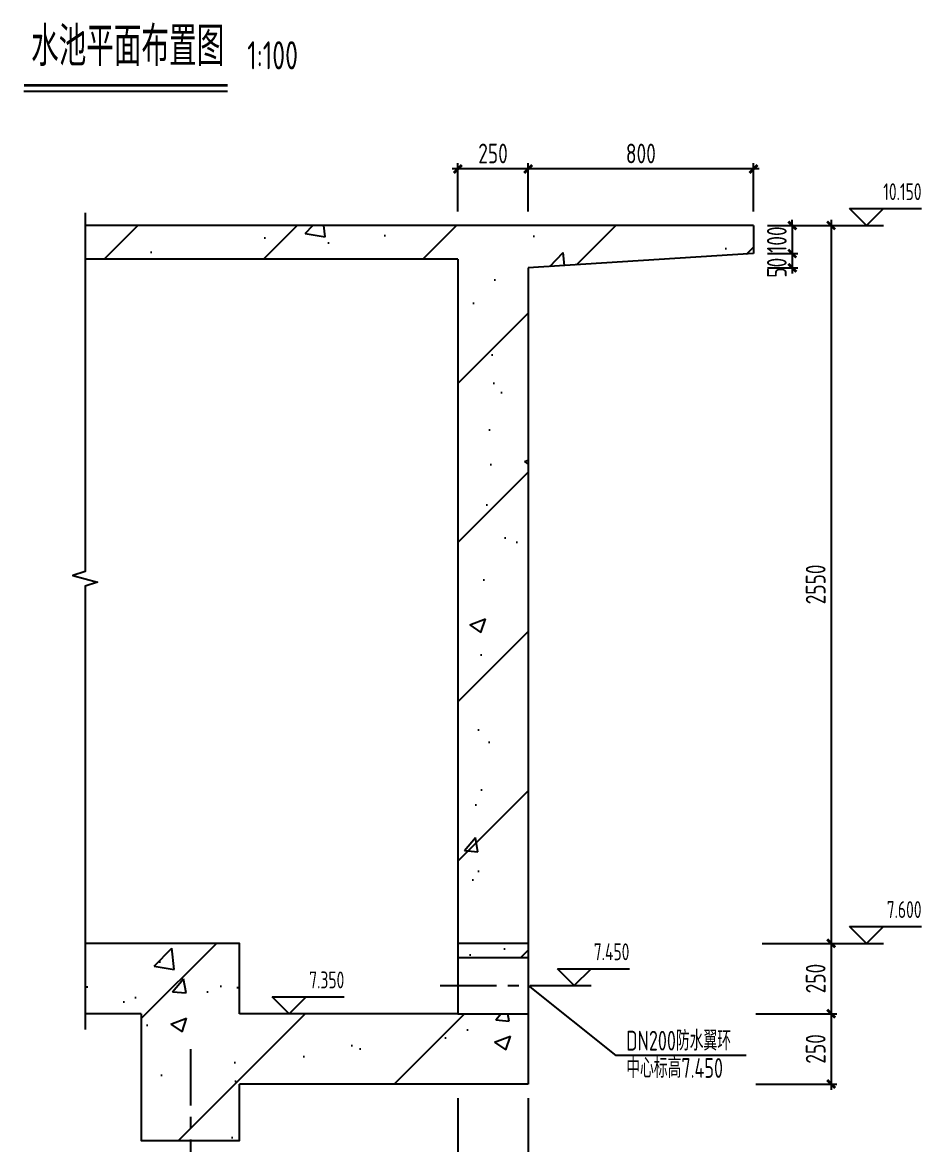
# Model space of a CAD drawing. Extents: x 665703 to 1047784, y -160603 to 92239.
# Drawn here: x 882875 to 898840, y -11981 to 7948 of the extents above; entities that cross this region are included whole.
import ezdxf
from ezdxf.enums import TextEntityAlignment as Align

# ---------------------------------------------------------------- set-up
doc = ezdxf.new("R2010")
doc.units = 0
doc.header["$LTSCALE"] = 800
doc.linetypes.add('CENTER', pattern=[2, 1.25, -0.25, 0.25, -0.25])
doc.layers.get('0').update_dxf_attribs({"linetype": 'CONTINUOUS'})
doc.layers.get('Defpoints').update_dxf_attribs({"linetype": 'CONTINUOUS'})
for name, color, linetype in [('AXIS', 4, 'CENTER'), ('DIM', 2, 'CONTINUOUS'), ('HATCH', 254, 'CONTINUOUS'), ('NUM', 7, 'CONTINUOUS'), ('TEXT', 7, 'CONTINUOUS'), ('THIN', 7, 'CONTINUOUS'), ('中粗', 3, 'CONTINUOUS'), ('细线', 7, 'CONTINUOUS')]:
    doc.layers.add(name, color=color, linetype=linetype)
doc.styles.add('TSSD_Dimension', font='Tssdeng.shx', dxfattribs={"width": 0.75, "bigfont": 'hztxt.shx'})
doc.styles.add('TSSD_Label', font='Tssdeng.shx', dxfattribs={"width": 0.7, "bigfont": 'hztxt.shx'})
doc.styles.add('TSSD_Norm', font='Tssdeng.shx', dxfattribs={"bigfont": 'hztxt.shx'})
doc.dimstyles.new('TSSD_20_100', dxfattribs={"dimtxt": 350, "dimasz": 100, "dimexe": 100, "dimexo": 250, "dimgap": 100, "dimtad": 1, "dimdec": 0, "dimlfac": 0.2, "dimzin": 0, "dimdsep": 46, "dimtxsty": 'TSSD_Dimension', "dimblk": 'ARCHTICK', "dimcen": 0, "dimdle": 100, "dimclrt": 7, "dimadec": 0, "dimazin": 0, "dimtfac": 1, "dimtdec": 0, "dimtix": 1, "dimtmove": 2, "dimatfit": 3, "dimldrblk": 'ARCHTICK', "dimfxl": 0, "dimtolj": 1, "dimtzin": 0, "dimarcsym": 0})
pattern_1 = [(50, (651030, 129656.6), (2869.04, -251.009), [300, -3300]), (355, (651030, 129656.6), (-555.005, 3008.77), [240, -2640]), (100.4514, (651269, 129635.7), (2314.038, 2757.758), [254.96, -2804.568]), (46.1842, (651030, 130456.6), (4268.964, -662.076), [450, -4950]), (96.6356, (651385.7, 130401.4), (3738.65, 3896.47), [382.44, -4206.85]), (351.1842, (651030, 130456.6), (3738.65, 3896.474), [360, -3960]), (21, (651430, 130256.6), (2387.628, -1610.476), [300, -3300]), (326, (651430, 130256.6), (973.26, 2900.6), [240, -2640]), (71.4514, (651629, 130122.4), (3360.89, 1290.122), [254.96, -2804.568]), (37.5, (651029.9, 129656.6), (48.6394, 1331.5754), [0, -2608, 0, -2680, 0, -2650]), (7.5, (651030, 129656.6), (1052.278, 1577.647), [0, -1528, 0, -2548, 0, -1010]), (327.5, (650137.9, 129656.6), (2135.2897, -90.2195), [0, -1000, 0, -3120, 0, -4140]), (317.5, (649738, 129656.6), (2332.745, 400.42), [0, -1300, 0, -2072, 0, -2940]), (45, (651030, 129656.6), (-1414.214, 1414.214), [])]

# ---------------------------------------------------------------- blocks, each defined once
blk = doc.blocks.new('_ArchTick')
at = {"color": 0, "const_width": 0.5}
blk.add_lwpolyline([(-0.71, -0.71), (0.71, 0.71)], dxfattribs=at)
blk = doc.blocks.new('*D147')
at = {"layer": 'Defpoints', "color": 0, "transparency": 16777216}
for p in [(891856, 5346), (891856, 4342), (895856, 4342)]:
    blk.add_point(p, dxfattribs=at)
at = {"layer": 'DIM', "color": 0, "lineweight": -2, "transparency": 16777216}
for p, q in [((891856, 4592), (891856, 5446)), ((895856, 4592), (895856, 5446)), ((895956, 5346), (891756, 5346))]:
    blk.add_line(p, q, dxfattribs=at)
at = {"layer": 'DIM', "color": 0, "lineweight": -2, "transparency": 16777216, "xscale": 100, "yscale": 100, "zscale": 100, "rotation": 180}
blk.add_blockref('_ArchTick', (891856, 5346), dxfattribs=at)
at = {"layer": 'DIM', "color": 0, "lineweight": -2, "transparency": 16777216, "xscale": 100, "yscale": 100, "zscale": 100}
blk.add_blockref('_ArchTick', (895856, 5346), dxfattribs=at)
at = {"layer": 'DIM', "color": 7, "transparency": 16777216, "insert": (893856, 5621), "char_height": 350, "attachment_point": 5, "style": 'TSSD_Dimension'}
blk.add_mtext('\\A1;800', dxfattribs=at)
blk = doc.blocks.new('*D148')
at = {"layer": 'Defpoints', "color": 0, "transparency": 16777216}
for p in [(890606, 5346), (890606, 4342), (891856, 4342)]:
    blk.add_point(p, dxfattribs=at)
at = {"layer": 'DIM', "color": 0, "lineweight": -2, "transparency": 16777216}
for p, q in [((890606, 4592), (890606, 5446)), ((891856, 4592), (891856, 5446)), ((891956, 5346), (890506, 5346))]:
    blk.add_line(p, q, dxfattribs=at)
at = {"layer": 'DIM', "color": 0, "lineweight": -2, "transparency": 16777216, "xscale": 100, "yscale": 100, "zscale": 100, "rotation": 180}
blk.add_blockref('_ArchTick', (890606, 5346), dxfattribs=at)
at = {"layer": 'DIM', "color": 0, "lineweight": -2, "transparency": 16777216, "xscale": 100, "yscale": 100, "zscale": 100}
blk.add_blockref('_ArchTick', (891856, 5346), dxfattribs=at)
at = {"layer": 'DIM', "color": 7, "transparency": 16777216, "insert": (891231, 5621), "char_height": 350, "attachment_point": 5, "style": 'TSSD_Dimension'}
blk.add_mtext('\\A1;250', dxfattribs=at)
blk = doc.blocks.new('*D149')
at = {"layer": 'Defpoints', "color": 0, "transparency": 16777216}
for p in [(895856, 4342), (895856, 3842), (896545, 3842)]:
    blk.add_point(p, dxfattribs=at)
at = {"layer": 'DIM', "color": 0, "lineweight": -2, "transparency": 16777216}
for p, q in [((896545, 4342), (896545, 4442)), ((896106, 4342), (896645, 4342)), ((896545, 4342), (896545, 3842)), ((896106, 3842), (896645, 3842)), ((896545, 3842), (896545, 3742))]:
    blk.add_line(p, q, dxfattribs=at)
at = {"layer": 'DIM', "color": 0, "lineweight": -2, "transparency": 16777216, "xscale": 100, "yscale": 100, "zscale": 100}
for p, rotation in [((896545, 4342), 270), ((896545, 3842), 90)]:
    blk.add_blockref('_ArchTick', p, dxfattribs=dict(at, rotation=rotation))
at = {"layer": 'DIM', "color": 7, "transparency": 16777216, "insert": (896270, 4092), "char_height": 350, "attachment_point": 5, "rotation": 90, "style": 'TSSD_Dimension'}
blk.add_mtext('\\A1;100', dxfattribs=at)
blk = doc.blocks.new('*D150')
at = {"layer": 'Defpoints', "color": 0, "transparency": 16777216}
for p in [(895856, 3842), (895855, 3592), (896545, 3592)]:
    blk.add_point(p, dxfattribs=at)
at = {"layer": 'DIM', "color": 0, "lineweight": -2, "transparency": 16777216}
for p, q in [((896106, 3842), (896645, 3842)), ((896545, 3942), (896545, 3492)), ((896105, 3592), (896645, 3592))]:
    blk.add_line(p, q, dxfattribs=at)
at = {"layer": 'DIM', "color": 0, "lineweight": -2, "transparency": 16777216, "xscale": 100, "yscale": 100, "zscale": 100}
for p, rotation in [((896545, 3842), 90), ((896545, 3592), 270)]:
    blk.add_blockref('_ArchTick', p, dxfattribs=dict(at, rotation=rotation))
at = {"layer": 'DIM', "color": 7, "transparency": 16777216, "insert": (896270, 3592), "char_height": 350, "attachment_point": 5, "rotation": 90, "style": 'TSSD_Dimension'}
blk.add_mtext('\\A1;50', dxfattribs=at)
blk = doc.blocks.new('*D151')
at = {"layer": 'Defpoints', "color": 0, "transparency": 16777216}
for p in [(890606, -10908), (885856, -11908), (890606, -12580)]:
    blk.add_point(p, dxfattribs=at)
at = {"layer": 'DIM', "color": 0, "lineweight": -2, "transparency": 16777216}
for p, q in [((890606, -11158), (890606, -12680)), ((885856, -12158), (885856, -12680)), ((885756, -12580), (890706, -12580))]:
    blk.add_line(p, q, dxfattribs=at)
at = {"layer": 'DIM', "color": 0, "lineweight": -2, "transparency": 16777216, "xscale": 100, "yscale": 100, "zscale": 100, "rotation": 180}
blk.add_blockref('_ArchTick', (885856, -12580), dxfattribs=at)
at = {"layer": 'DIM', "color": 0, "lineweight": -2, "transparency": 16777216, "xscale": 100, "yscale": 100, "zscale": 100}
blk.add_blockref('_ArchTick', (890606, -12580), dxfattribs=at)
at = {"layer": 'DIM', "color": 7, "transparency": 16777216, "insert": (888231, -12305), "char_height": 350, "attachment_point": 5, "style": 'TSSD_Dimension'}
blk.add_mtext('\\A1;950', dxfattribs=at)
blk = doc.blocks.new('*D152')
at = {"layer": 'Defpoints', "color": 0, "transparency": 16777216}
for p in [(890606, -10908), (891856, -10908), (891856, -12580)]:
    blk.add_point(p, dxfattribs=at)
at = {"layer": 'DIM', "color": 0, "lineweight": -2, "transparency": 16777216}
for p, q in [((890606, -11158), (890606, -12680)), ((891856, -11158), (891856, -12680)), ((890506, -12580), (891956, -12580))]:
    blk.add_line(p, q, dxfattribs=at)
at = {"layer": 'DIM', "color": 0, "lineweight": -2, "transparency": 16777216, "xscale": 100, "yscale": 100, "zscale": 100, "rotation": 180}
blk.add_blockref('_ArchTick', (890606, -12580), dxfattribs=at)
at = {"layer": 'DIM', "color": 0, "lineweight": -2, "transparency": 16777216, "xscale": 100, "yscale": 100, "zscale": 100}
blk.add_blockref('_ArchTick', (891856, -12580), dxfattribs=at)
at = {"layer": 'DIM', "color": 7, "transparency": 16777216, "insert": (891231, -12305), "char_height": 350, "attachment_point": 5, "style": 'TSSD_Dimension'}
blk.add_mtext('\\A1;250', dxfattribs=at)
blk = doc.blocks.new('*D153')
at = {"layer": 'Defpoints', "color": 0, "transparency": 16777216}
for p in [(895856, 4342), (895762, -8408), (897235, -8408)]:
    blk.add_point(p, dxfattribs=at)
at = {"layer": 'DIM', "color": 0, "lineweight": -2, "transparency": 16777216}
for p, q in [((897235, 4442), (897235, -8508)), ((896106, 4342), (897335, 4342)), ((896012, -8408), (897335, -8408))]:
    blk.add_line(p, q, dxfattribs=at)
at = {"layer": 'DIM', "color": 0, "lineweight": -2, "transparency": 16777216, "xscale": 100, "yscale": 100, "zscale": 100}
for p, rotation in [((897235, 4342), 90), ((897235, -8408), 270)]:
    blk.add_blockref('_ArchTick', p, dxfattribs=dict(at, rotation=rotation))
at = {"layer": 'DIM', "color": 7, "transparency": 16777216, "insert": (896960, -2033), "char_height": 350, "attachment_point": 5, "rotation": 90, "style": 'TSSD_Dimension'}
blk.add_mtext('\\A1;2550', dxfattribs=at)
blk = doc.blocks.new('*D154')
at = {"layer": 'Defpoints', "color": 0, "transparency": 16777216}
for p in [(895762, -8408), (895649, -9658), (897235, -9658)]:
    blk.add_point(p, dxfattribs=at)
at = {"layer": 'DIM', "color": 0, "lineweight": -2, "transparency": 16777216}
for p, q in [((897235, -8308), (897235, -9758)), ((896012, -8408), (897335, -8408)), ((895899, -9658), (897335, -9658))]:
    blk.add_line(p, q, dxfattribs=at)
at = {"layer": 'DIM', "color": 0, "lineweight": -2, "transparency": 16777216, "xscale": 100, "yscale": 100, "zscale": 100}
for p, rotation in [((897235, -8408), 90), ((897235, -9658), 270)]:
    blk.add_blockref('_ArchTick', p, dxfattribs=dict(at, rotation=rotation))
at = {"layer": 'DIM', "color": 7, "transparency": 16777216, "insert": (896960, -9033), "char_height": 350, "attachment_point": 5, "rotation": 90, "style": 'TSSD_Dimension'}
blk.add_mtext('\\A1;250', dxfattribs=at)
blk = doc.blocks.new('*D155')
at = {"layer": 'Defpoints', "color": 0, "transparency": 16777216}
for p in [(895649, -9658), (895649, -10908), (897235, -10908)]:
    blk.add_point(p, dxfattribs=at)
at = {"layer": 'DIM', "color": 0, "lineweight": -2, "transparency": 16777216}
for p, q in [((897235, -9558), (897235, -11008)), ((895899, -9658), (897335, -9658)), ((895899, -10908), (897335, -10908))]:
    blk.add_line(p, q, dxfattribs=at)
at = {"layer": 'DIM', "color": 0, "lineweight": -2, "transparency": 16777216, "xscale": 100, "yscale": 100, "zscale": 100}
for p, rotation in [((897235, -9658), 90), ((897235, -10908), 270)]:
    blk.add_blockref('_ArchTick', p, dxfattribs=dict(at, rotation=rotation))
at = {"layer": 'DIM', "color": 7, "transparency": 16777216, "insert": (896960, -10283), "char_height": 350, "attachment_point": 5, "rotation": 90, "style": 'TSSD_Dimension'}
blk.add_mtext('\\A1;250', dxfattribs=at)

msp = doc.modelspace()

# ---------------------------------------------------------------- hatches: boundary and pattern name
at = {"layer": 'HATCH'}
h = msp.add_hatch(dxfattribs=at)
h.set_pattern_fill('ARMORED', color=256, scale=400, style=0)
h.set_pattern_definition(pattern_1)
h.paths.add_polyline_path([(891856.4, 3592.2), (895856.4, 3842.2), (895856.4, 4342.2), (883986.9, 4342.2), (883986.9, 3742.2), (890606.4, 3742.2), (890606.4, -8407.8), (891856.4, -8407.8)])
h = msp.add_hatch(dxfattribs=at)
h.set_pattern_fill('ARMORED', color=256, scale=400, style=0)
h.set_pattern_definition(pattern_1)
h.paths.add_polyline_path([(891856.4, -10907.8), (891856.4, -9657.8), (890606.4, -9657.8), (886731.4, -9657.8), (886731.4, -8407.8), (884981.4, -8407.8), (883986.9, -8407.8), (883986.9, -9657.8), (884981.4, -9657.8), (884981.4, -11907.8), (886731.4, -11907.8), (886731.4, -10907.8)])
h = msp.add_hatch(dxfattribs=at)
h.set_pattern_fill('ARMORED', color=256, scale=400, style=0)
h.set_pattern_definition(pattern_1)
h.paths.add_polyline_path([(891856.4, -8657.8), (891856.4, -8407.8), (890606.4, -8407.8), (890606.4, -8657.8)])

# ---------------------------------------------------------------- linework, layer by layer
at = {"layer": 'AXIS'}
for p, q in [((890291.9, -9157.8), (891897.1, -9157.8)), ((885856.4, -10288.9), (885856.4, -12955.1))]:
    msp.add_line(p, q, dxfattribs=at)
at = {"layer": 'NUM'}
msp.add_lwpolyline([(882900.1, 6830.2, 50, 50, 0), (886517.5, 6830.2, 50, 50, 0)], format="xyseb", dxfattribs=at)
msp.add_lwpolyline([(882900.1, 6730.2), (886517.5, 6730.2)], dxfattribs=at)
at = {"layer": 'THIN'}
for p, q in [((897861.5, 4342.2), (897561.5, 4642.2)), ((897561.5, 4642.2), (898161.5, 4642.2)), ((897861.5, 4342.2), (898161.5, 4642.2)), ((898161.5, 4642.2), (898840, 4642.2)), ((897334.7, 4342.2), (898161.5, 4342.2)), ((897861.5, 4342.2), (897861.5, 4342.2)), ((897861.5, -8407.8), (897561.5, -8107.8)), ((897561.5, -8107.8), (898161.5, -8107.8)), ((897861.5, -8407.8), (898161.5, -8107.8)), ((898161.5, -8107.8), (898840, -8107.8)), ((897334.7, -8407.8), (898161.5, -8407.8)), ((897861.5, -8407.8), (897861.5, -8407.8)), ((892673.9, -9157.8), (892373.9, -8857.8)), ((892373.9, -8857.8), (892973.9, -8857.8)), ((892673.9, -9157.8), (892973.9, -8857.8)), ((892973.9, -8857.8), (893652.3, -8857.8)), ((891897.1, -9157.8), (892973.9, -9157.8)), ((892673.9, -9157.8), (892673.9, -9157.8)), ((887611.7, -9657.8), (887311.7, -9357.8)), ((887311.7, -9357.8), (887911.7, -9357.8)), ((887611.7, -9657.8), (887911.7, -9357.8)), ((887911.7, -9357.8), (888590.1, -9357.8)), ((887611.7, -9657.8), (887611.7, -9657.8))]:
    msp.add_line(p, q, dxfattribs=at)
msp.add_lwpolyline([(883986.9, 4566.9), (883986.9, -1804.2), (883766.9, -1874.2), (884206.9, -1994.2), (883986.9, -2064.2), (883986.9, -9937.8)], dxfattribs=at)
at = {"layer": '中粗'}
for p, q in [((895856.4, 4342.2), (883986.9, 4342.2)), ((895856.4, 4342.2), (895856.4, 3842.2)), ((895856.4, 3842.2), (891856.4, 3592.2)), ((890606.4, 3742.2), (883986.9, 3742.2)), ((890606.4, 3742.2), (890606.4, -8657.8)), ((891856.4, 3592.2), (891856.4, -8657.8)), ((884981.4, -8407.8), (883986.9, -8407.8)), ((891856.4, -8407.8), (890606.4, -8407.8)), ((890606.4, -8657.8), (891856.4, -8657.8)), ((890606.4, -8657.8), (890606.4, -9657.8)), ((891856.4, -8657.8), (891856.4, -9657.8)), ((884981.4, -9657.8), (883986.9, -9657.8)), ((890606.4, -9657.8), (886731.4, -9657.8)), ((890606.4, -9657.8), (891856.4, -9657.8)), ((891856.4, -9657.8), (891856.4, -10907.8)), ((891856.4, -10907.8), (886731.4, -10907.8))]:
    msp.add_line(p, q, dxfattribs=at)
for points in [[(886731.4, -9657.8), (886731.4, -8407.8), (884981.4, -8407.8)], [(884981.4, -9657.8), (884981.4, -11907.8), (886731.4, -11907.8), (886731.4, -10907.8)]]:
    msp.add_lwpolyline(points, dxfattribs=at)
at = {"layer": '细线'}
for p in [(891856.4, -9157.8), (895727.6, -10398.9)]:
    msp.add_line(p, (893409.1, -10398.9), dxfattribs=at)

# ---------------------------------------------------------------- texts
at = {"layer": 'NUM', "style": 'TSSD_Norm', "width": 0.7}
for s, height, p in [('水池平面布置图', 700, (883028.5, 6964.7)), ('1:100', 500, (886867.5, 6964.7))]:
    msp.add_text(s, height=height, dxfattribs=at).set_placement(p, align=Align.BOTTOM_LEFT)
at = {"layer": 'TEXT', "style": 'TSSD_Norm', "width": 0.7}
for s, p in [('DN200防水翼环', (893595.9, -10311.5)), ('中心标高7.450', (893595.9, -10796.9))]:
    msp.add_text(s, height=350, dxfattribs=at).set_placement(p)
at = {"layer": 'THIN', "style": 'TSSD_Label', "width": 0.7}
for s, p in [('10.150', (898840, 4702.2)), ('7.600', (898840, -8047.8)), ('7.450', (893652.3, -8797.8)), ('7.350', (888590.1, -9297.8))]:
    msp.add_text(s, height=300, dxfattribs=at).set_placement(p, align=Align.BOTTOM_RIGHT)

# ---------------------------------------------------------------- dimensions: what is measured, and where the dimension line sits
at = {"layer": 'DIM'}
for base, p1, p2, angle, picture, middle in [((890606.4, 5345.5), (891856.4, 4342.2), (890606.4, 4342.2), 180, '*D148', (891231.4, 5620.5)), ((891856.4, 5345.5), (895856.4, 4342.2), (891856.4, 4342.2), 180, '*D147', (893856.4, 5620.5)), ((897234.7, -8407.8), (895856.4, 4342.2), (895762.5, -8407.8), 90, '*D153', (896959.7, -2032.8)), ((896545.3, 3842.2), (895856.4, 4342.2), (895856.4, 3842.2), 90, '*D149', (896270.3, 4092.2)), ((897234.7, -9657.8), (895762.5, -8407.8), (895649.2, -9657.8), 90, '*D154', (896959.7, -9032.8)), ((897234.7, -10907.8), (895649.2, -9657.8), (895649.2, -10907.8), 90, '*D155', (896959.7, -10282.8))]:
    dim = msp.add_linear_dim(base=base, p1=p1, p2=p2, angle=angle, dimstyle='TSSD_20_100', dxfattribs=at)
    dim.commit()
    dim.dimension.update_dxf_attribs({"geometry": picture, "text_midpoint": middle})
dim = msp.add_linear_dim(base=(896545.3, 3592.2), p1=(895856.4, 3842.2), p2=(895855.1, 3592.2), angle=90, dimstyle='TSSD_20_100', dxfattribs=at)
dim.commit()
dim.dimension.update_dxf_attribs({"geometry": '*D150', "text_midpoint": (896270.3, 3592.2), "dimtype": 160})
for base, p1, p2, picture, middle in [((890606.4, -12580.1), (885856.4, -11907.8), (890606.4, -10907.8), '*D151', (888231.4, -12305.1)), ((891856.4, -12580.1), (890606.4, -10907.8), (891856.4, -10907.8), '*D152', (891231.4, -12305.1))]:
    dim = msp.add_linear_dim(base=base, p1=p1, p2=p2, dimstyle='TSSD_20_100', dxfattribs=at)
    dim.commit()
    dim.dimension.update_dxf_attribs({"geometry": picture, "text_midpoint": middle})

doc.saveas('drawing.dxf')
